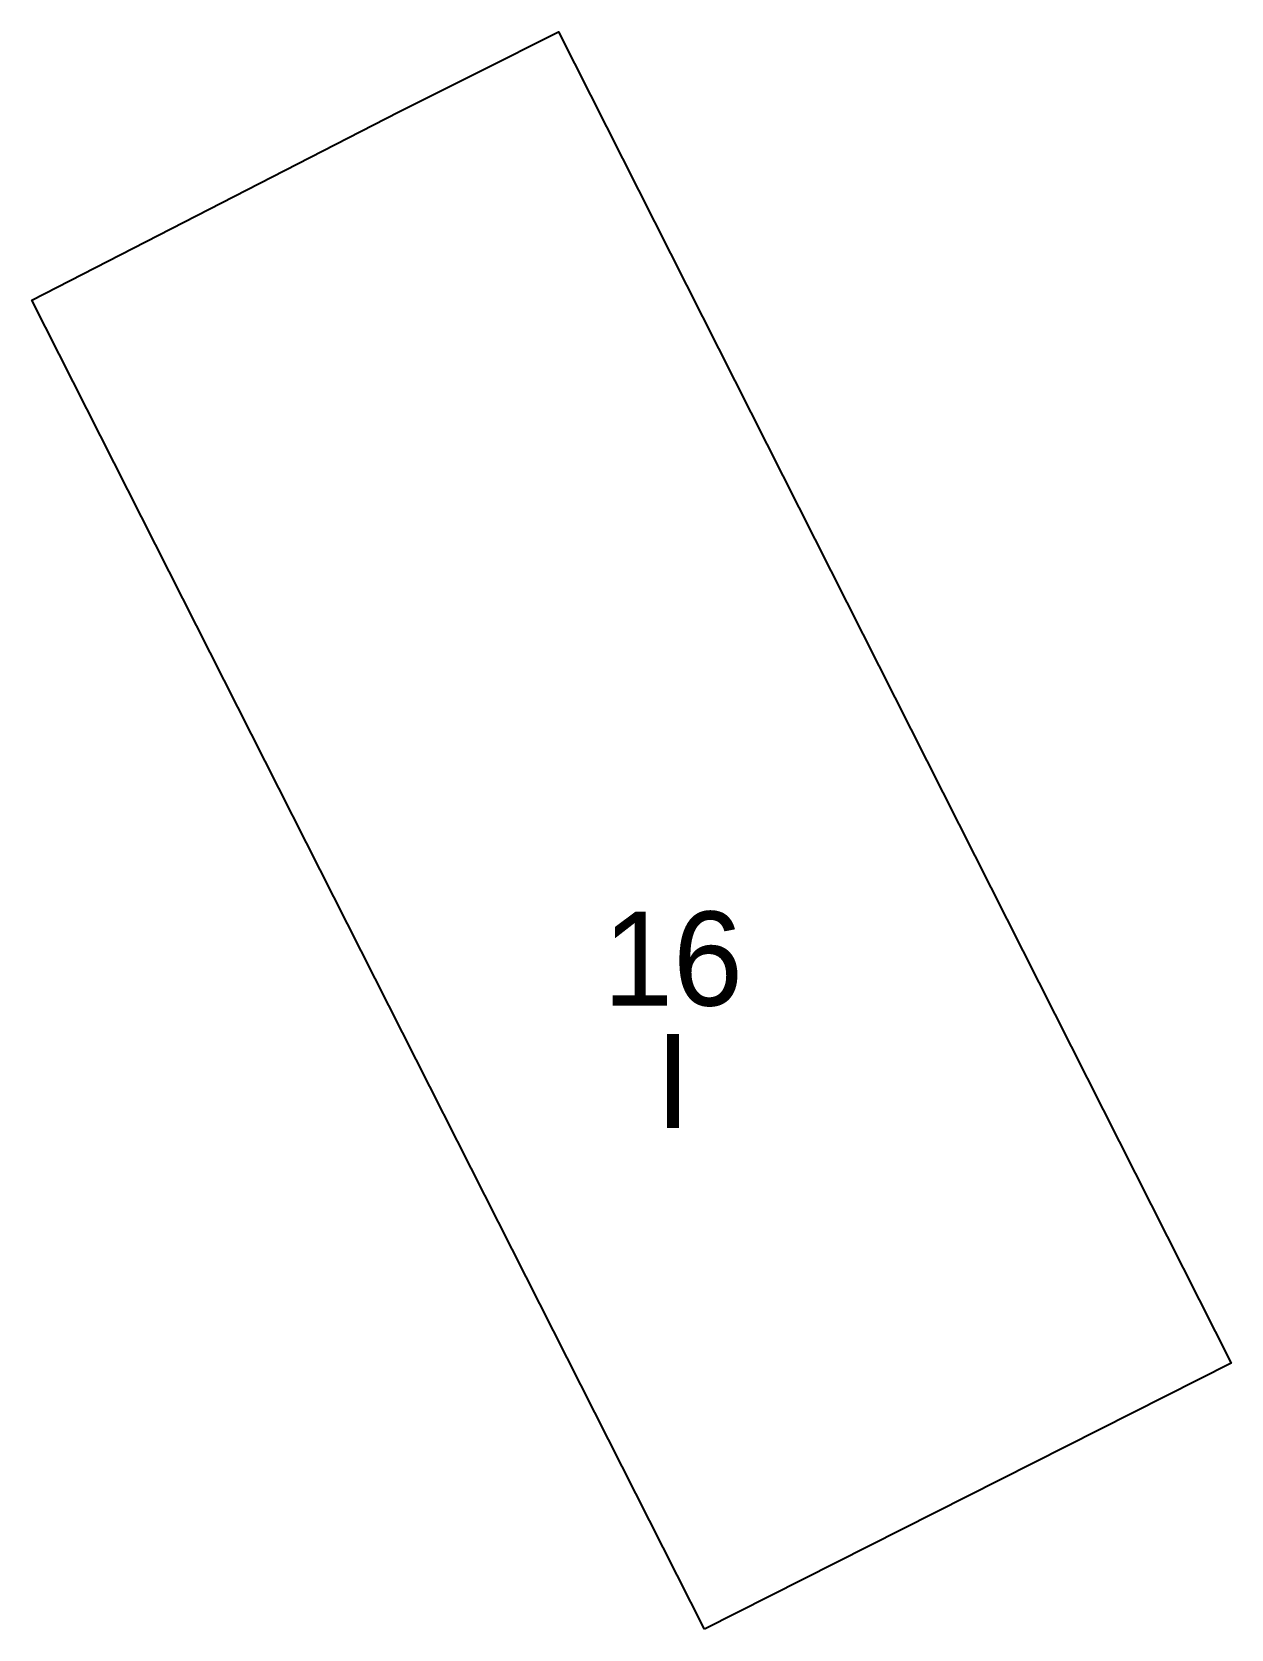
# Model space of a CAD drawing. Header units: metres. Extents: x 439388.19 to 439393.29, y 4494413.54 to 4494420.33.
import ezdxf
from ezdxf.enums import TextEntityAlignment as Align

# ---------------------------------------------------------------- set-up
doc = ezdxf.new("R2010")
doc.units = ezdxf.units.M

msp = doc.modelspace()

# ---------------------------------------------------------------- linework, layer by layer
at = {"layer": 'PG-LP'}
msp.add_lwpolyline([(439391.0535, 4494413.5395), (439388.1935, 4494419.1895), (439389.7535, 4494419.9895), (439390.0935, 4494420.1595), (439390.4335, 4494420.3295), (439393.2935, 4494414.6695), (439391.0535, 4494413.5395)], dxfattribs=at)

# ---------------------------------------------------------------- texts
at = {"layer": 'PG-AA'}
msp.add_text('I', height=0.4, dxfattribs=at).set_placement((439390.92, 4494416.07), align=Align.TOP_CENTER)
at = {"layer": 'PG-AS'}
msp.add_text('16', height=0.4, dxfattribs=at).set_placement((439390.92, 4494416.07), align=Align.BOTTOM_CENTER)

doc.saveas('drawing.dxf')
